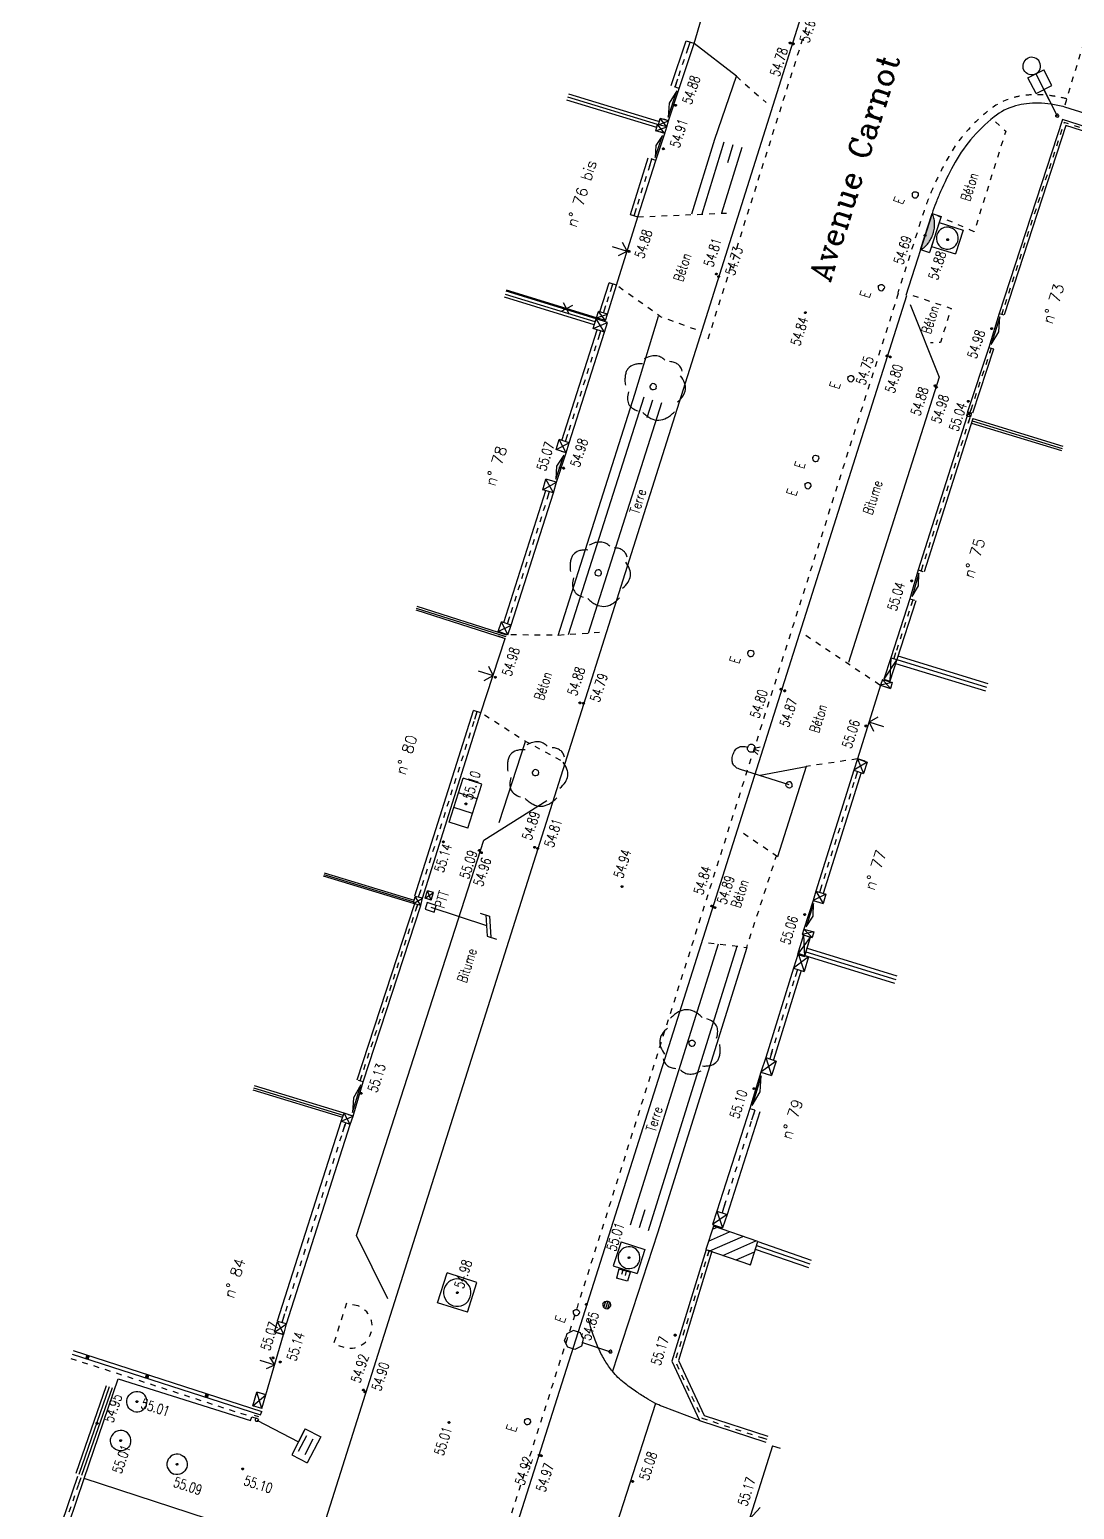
# Model space of a CAD drawing. Extents: x 661843 to 662062, y 6866352 to 6866909.
# Drawn here: x 661929.57 to 661962.93, y 6866628.24 to 6866675.46 of the extents above; entities that cross this region are included whole.
import ezdxf
from ezdxf.enums import TextEntityAlignment as Align

# ---------------------------------------------------------------- set-up
doc = ezdxf.new("R2010")
doc.units = 0
for name, pattern in [('CONTINU', [0]), ('JSI_TCO', [1, 0.5, 0.5]), ('JSI_TIC', [0.2, 0.08, 0.01, -0.1, 0.01])]:
    doc.linetypes.add(name, pattern=pattern)
doc.layers.get('0').update_dxf_attribs({"linetype": 'CONTINUOUS'})
for name, color, linetype in [('ALTI', 140, 'CONTINUOUS'), ('BATI', 6, 'CONTINUOUS'), ('BORDURE', 7, 'CONTINU'), ('HACHURE', 7, 'CONTINUOUS'), ('LIMITE', 7, 'CONTINUOUS'), ('MOB', 6, 'CONTINUOUS'), ('OBJASS', 22, 'CONTINUOUS'), ('OBJEAU', 4, 'CONTINUOUS'), ('OBJEDF', 240, 'CONTINUOUS'), ('OBJEP', 220, 'CONTINUOUS'), ('OBJTELECOM', 3, 'CONTINUOUS'), ('SIGNAL', 6, 'CONTINUOUS'), ('TEXTE', 7, 'CONTINUOUS'), ('VEGETATION', 3, 'CONTINUOUS'), ('VOIRIE', 7, 'CONTINUOUS')]:
    doc.layers.add(name, color=color, linetype=linetype)
doc.styles.add('5-2', font='romand.shx', dxfattribs={"height": 0.35})
doc.styles.add('7-2', font='romanc.shx', dxfattribs={"height": 0.7})
doc.styles.get("Standard").update_dxf_attribs({"font": 'romans.shx'})
doc.linetypes.add('JSI_HAIED', pattern='A,0.48,0.06,-0.1,[138,jsi_form.shx,S=0.05,R=0,X=-0.1,Y=0],0.06', length=0.7)
doc.linetypes.add('JSI_HAIEG', pattern='A,0.48,0.06,-0.1,[137,jsi_form.shx,S=0.05,R=0,X=-0.1,Y=0],0.06', length=0.7)
doc.linetypes.add('JSI_MUA', pattern='A,0.0001,[130,jsi_form.shx,S=0.5,R=0,X=-0.125,Y=0],-0.75', length=0.7501)
doc.linetypes.add('JSI_MUD', pattern='A,0.0001,[130,jsi_form.shx,S=0.5,R=0,X=0.875,Y=0],-0.75', length=0.7501)
doc.linetypes.add('JSI_MUG', pattern='A,0.0001,[130,jsi_form.shx,S=0.5,R=0,X=-0.125,Y=0],-0.75', length=0.7501)
doc.linetypes.add('JSI_MUR', pattern='A,1e-06,-0.5,[130,jsi_form.shx,S=0.7,R=315,X=0.05,Y=0],-0.5', length=1.000001)

# ---------------------------------------------------------------- blocks, each defined once
blk = doc.blocks.new('$B_200')
at = {"color": 0, "linetype": 'BYBLOCK', "flags": 128}
for points in [[(0, -0.5, -0.414214), (-0.5, 0, -0.414214), (0, 0.5)], [(0, -0.5, 0.414214), (0.5, 0, 0.414214), (0, 0.5)]]:
    blk.add_lwpolyline(points, format="xyb", dxfattribs=at)
blk = doc.blocks.new('$B_220')
at = {"color": 0, "linetype": 'BYBLOCK', "flags": 128}
for points in [[(0.297, 0.272, 0.039633), (0.273, 0.344, 0.053426), (0.241, 0.401, 0.147584), (0.154, 0.47, 0.071882), (0.099, 0.483, 0.058066), (0.036, 0.48, 0.043501), (-0.035, 0.463, 0.032041), (-0.113, 0.431)], [(-0.195, 0.351, 0.077685), (-0.303, 0.336, 0.115926), (-0.379, 0.292, 0.119307), (-0.426, 0.217, 0.082378), (-0.441, 0.113)], [(0.461, -0.046, 0.087593), (0.487, 0.033, 0.096392), (0.482, 0.113, 0.080457), (0.446, 0.192, 0.056881), (0.379, 0.272)], [(-0.441, 0.033, 0.03619), (-0.474, -0.044, 0.046233), (-0.492, -0.116, 0.121403), (-0.482, -0.245, 0.119181), (-0.41, -0.354, 0.044648), (-0.351, -0.401, 0.034835), (-0.277, -0.443)], [(0.379, -0.364, 0.076898), (0.431, -0.319, 0.090424), (0.461, -0.265, 0.083207), (0.472, -0.2, 0.062964), (0.461, -0.126)], [(-0.113, -0.443, 0.078382), (0.005, -0.498, 0.113914), (0.113, -0.503, 0.115194), (0.21, -0.458, 0.080222), (0.297, -0.364)]]:
    blk.add_lwpolyline(points, format="xyb", dxfattribs=at)
blk = doc.blocks.new('$B_101')
at = {"color": 0, "linetype": 'BYBLOCK', "flags": 128}
for points in [[(0, 0.625), (-0.078, 0.625), (-0.188, 0.734), (-0.188, 0.891), (-0.078, 1), (0, 1)], [(0, 0.625), (0.078, 0.625), (0.188, 0.734), (0.188, 0.891), (0.078, 1), (0, 1)], [(0, 0.625), (0, 0)]]:
    blk.add_lwpolyline(points, dxfattribs=at)
blk = doc.blocks.new('$B_100')
at = {"color": 0, "linetype": 'BYBLOCK', "flags": 128}
for points in [[(0, 0.625, -0.4142136), (-0.1875, 0.8125, -0.4142136), (0, 1)], [(0, 0.625, 0.4142136), (0.1875, 0.8125, 0.4142136), (0, 1)]]:
    blk.add_lwpolyline(points, format="xyb", dxfattribs=at)
blk.add_lwpolyline([(0, 0.625), (0, 0)], dxfattribs=at)
blk = doc.blocks.new('$B_105')
at = {"color": 0, "linetype": 'BYBLOCK', "flags": 128}
for points in [[(-0.1875, 0.625), (-0.1875, 1)], [(-0.1875, 1), (0.1875, 1)], [(0.1875, 0.625), (0.1875, 1)], [(-0.1875, 0.625), (0.1875, 0.625)], [(0, 0.625), (0, 0)]]:
    blk.add_lwpolyline(points, dxfattribs=at)
blk = doc.blocks.new('$B_030')
at = {"color": 0, "linetype": 'BYBLOCK', "flags": 128}
for points in [[(0, 0), (0, 1)], [(0, 1), (1, 1)], [(0, 1), (1, 0)], [(0, 0), (1, 1)], [(1, 0), (1, 1)], [(0, 0), (1, 0)]]:
    blk.add_lwpolyline(points, dxfattribs=at)
blk = doc.blocks.new('$B_001')
at = {"color": 0, "linetype": 'BYBLOCK', "flags": 128}
for points in [[(0, 0), (0, 1)], [(0, 1), (1, 1)], [(1, 0), (1, 1)], [(0, 0), (1, 0)]]:
    blk.add_lwpolyline(points, dxfattribs=at)
blk = doc.blocks.new('$B_130')
at = {"color": 0, "linetype": 'BYBLOCK', "flags": 128}
for points in [[(0, 0), (0, 0.812, -0.08), (0.012, 0.895, -0.117647), (0.047, 0.953, -0.117647), (0.105, 0.988, -0.08), (0.188, 1, -0.08), (0.27, 0.988, -0.117647), (0.328, 0.953, -0.117647), (0.363, 0.895, -0.08), (0.375, 0.812)], [(0.375, 0.688, -0.414214), (0.312, 0.75, -0.414214), (0.375, 0.812)], [(0.375, 0.688, 0.414214), (0.438, 0.75, 0.414214), (0.375, 0.812)]]:
    blk.add_lwpolyline(points, format="xyb", dxfattribs=at)
for points in [[(0.344, 0.688), (0.312, 0.625)], [(0.375, 0.688), (0.375, 0.625)], [(0.406, 0.688), (0.438, 0.625)]]:
    blk.add_lwpolyline(points, dxfattribs=at)
blk = doc.blocks.new('$B_137')
at = {"color": 0, "linetype": 'BYBLOCK', "flags": 128}
for points in [[(-0.156, 0.875), (0.156, 1), (0.156, 1.156)], [(-0.156, 0.781), (-0.156, 0.938), (0.156, 1.062)], [(0, 0), (0, 0.938)]]:
    blk.add_lwpolyline(points, dxfattribs=at)
blk.add_lwpolyline([(-0.055, -0.075), (0.055, -0.075), (0.055, 0.075), (-0.055, 0.075)], close=True)
blk = doc.blocks.new('$B_020')
at = {"color": 0, "linetype": 'BYBLOCK', "flags": 128}
for points in [[(0, 0), (0, 1)], [(0, 1), (1, 1)], [(1, 0), (1, 1)], [(0, 0), (1, 0)]]:
    blk.add_lwpolyline(points, dxfattribs=at)
for points in [[(0.5, 0.0625, -0.4142136), (0.0625, 0.5, -0.4142136), (0.5, 0.9375)], [(0.5, 0.0625, 0.4142136), (0.9375, 0.5, 0.4142136), (0.5, 0.9375)]]:
    blk.add_lwpolyline(points, format="xyb", dxfattribs=at)
blk = doc.blocks.new('$B_021')
at = {"color": 0, "linetype": 'BYBLOCK', "flags": 128}
for points in [[(0, 0), (0, 1)], [(0, 1), (1, 1)], [(0, 0), (1, 0)], [(0.34, 0), (0.34, 0.5)], [(0.66, 0), (0.66, 0.5)], [(1, 0), (1, 1)]]:
    blk.add_lwpolyline(points, dxfattribs=at)
blk = doc.blocks.new('$B_022')
at = {"linetype": 'CONTINUOUS'}
blk.add_hatch(color=0, dxfattribs=at).paths.add_polyline_path([(0, 0, -0.003152), (0.012, 0.046, -0.003339), (0.024, 0.091, -0.003542), (0.036, 0.134, -0.003763), (0.049, 0.176, -0.004003), (0.062, 0.216, -0.004264), (0.075, 0.255, -0.004549), (0.088, 0.292, -0.00486), (0.102, 0.328, -0.005201), (0.115, 0.363, -0.005573), (0.129, 0.396, -0.005981), (0.144, 0.427, -0.006428), (0.158, 0.457, -0.006917), (0.173, 0.486, -0.007452), (0.188, 0.513, -0.008037), (0.203, 0.538, -0.008675), (0.219, 0.562, -0.009368), (0.234, 0.585, -0.010119), (0.25, 0.606, -0.010926), (0.267, 0.626, -0.011786), (0.283, 0.645, -0.012694), (0.3, 0.661, -0.013638), (0.317, 0.677, -0.0146), (0.334, 0.691, -0.015558), (0.352, 0.703, -0.016481), (0.369, 0.714, -0.017333), (0.387, 0.724, -0.018074), (0.405, 0.732, -0.018665), (0.424, 0.738, -0.038382), (0.461, 0.747, -0.038235), (0.5, 0.75, -0.038235), (0.539, 0.747, -0.038382), (0.576, 0.738, -0.018665), (0.595, 0.732, -0.018074), (0.613, 0.724, -0.017333), (0.631, 0.714, -0.016481), (0.648, 0.703, -0.015558), (0.666, 0.691, -0.0146), (0.683, 0.677, -0.013638), (0.7, 0.661, -0.012694), (0.717, 0.645, -0.011786), (0.733, 0.626, -0.010926), (0.75, 0.606, -0.010119), (0.766, 0.585, -0.009368), (0.781, 0.562, -0.008675), (0.797, 0.538, -0.008037), (0.812, 0.513, -0.007452), (0.827, 0.486, -0.006917), (0.842, 0.457, -0.006428), (0.856, 0.427, -0.005981), (0.871, 0.396, -0.005573), (0.885, 0.363, -0.005201), (0.898, 0.328, -0.00486), (0.912, 0.292, -0.004549), (0.925, 0.255, -0.004264), (0.938, 0.216, -0.004003), (0.951, 0.176, -0.003763), (0.964, 0.134, -0.003542), (0.976, 0.091, -0.003339), (0.988, 0.046, -0.003152), (1, 0)])
at = {"color": 0, "linetype": 'BYBLOCK', "flags": 128}
for points in [[(0, 0), (0, 1)], [(0, 1), (1, 1)], [(1, 0), (1, 1)]]:
    blk.add_lwpolyline(points, dxfattribs=at)
blk.add_lwpolyline([(0, 0, -0.03104), (0.102, 0.328, -0.02309), (0.158, 0.457, -0.030952), (0.219, 0.562, -0.042061), (0.283, 0.645, -0.056471), (0.352, 0.703, -0.151134), (0.5, 0.75, -0.151134), (0.648, 0.703, -0.056471), (0.717, 0.645, -0.042061), (0.781, 0.562, -0.030952), (0.842, 0.457, -0.02309), (0.898, 0.328, -0.03104), (1, 0)], format="xyb", close=True, dxfattribs=at)
blk = doc.blocks.new('$B_115')
at = {"color": 0, "linetype": 'BYBLOCK', "flags": 128}
for points in [[(-0.312, 1), (-0.312, 1.375), (0.312, 1.375)], [(-0.312, 1), (0.312, 1), (0.312, 1.375)], [(0.031, 1), (-0.281, 1)], [(-0.188, 1.25), (0.188, 1.25)], [(-0.188, 1.094), (0.188, 1.094)], [(0, 0), (0, 1)]]:
    blk.add_lwpolyline(points, dxfattribs=at)
blk = doc.blocks.new('$B_202')
at = {"color": 0, "linetype": 'BYBLOCK', "flags": 128}
for points in [[(0, -0.5, -0.41421356), (-0.5, 0, -0.41421356), (0, 0.5)], [(0, -0.5, 0.41421356), (0.5, 0, 0.41421356), (0, 0.5)]]:
    blk.add_lwpolyline(points, format="xyb", dxfattribs=at)
for points in [[(-0.5, 0), (0.5, 0)], [(-0.4297, 0.25), (0.4297, 0.25)], [(0.4297, -0.25), (-0.4297, -0.25)]]:
    blk.add_lwpolyline(points, dxfattribs=at)
blk = doc.blocks.new('$B_028')
at = {"color": 0, "linetype": 'BYBLOCK', "flags": 128}
for points in [[(0, 0.5), (0, -0.5), (0.0938, -0.0625)], [(-0.5, -0.5), (-0.5, 0)], [(0.5, 0), (0.5, -0.5)], [(-0.0937, -0.0625), (0, -0.5)], [(-0.5, -0.5), (0.5, -0.5)]]:
    blk.add_lwpolyline(points, dxfattribs=at)
blk = doc.blocks.new('$B_027')
at = {"color": 0, "linetype": 'BYBLOCK', "flags": 128}
for points in [[(-0.5, -0.5), (0.5, -0.5), (0.5, -0.188)], [(-0.5, -0.5), (-0.5, -0.188)]]:
    blk.add_lwpolyline(points, dxfattribs=at)
blk.add_lwpolyline([(-0.406, -0.406), (0.406, -0.406), (0, -0.188)], close=True, dxfattribs=at)
blk = doc.blocks.new('$B_210')
at = {"linetype": 'CONTINUOUS'}
blk.add_hatch(color=0, dxfattribs=at).paths.add_polyline_path([(0, -0.5, -1), (0, 0.5, -1)])
at = {"color": 0, "linetype": 'BYBLOCK', "flags": 128}
blk.add_lwpolyline([(0, -0.5, -1), (0, 0.5, -1)], format="xyb", close=True, dxfattribs=at)
blk = doc.blocks.new('GEOCARR1')
at = {"const_width": 1}
blk.add_lwpolyline([(0, 0), (0, 1)], dxfattribs=at)
blk = doc.blocks.new('GEOCROIX')
at = {"color": 0, "linetype": 'BYBLOCK'}
for p, q in [((-0.5, 0.5), (0.5, -0.5)), ((-0.5, -0.5), (0.5, 0.5))]:
    blk.add_line(p, q, dxfattribs=at)

msp = doc.modelspace()

# ---------------------------------------------------------------- hatches: boundary and pattern name
at = {"layer": 'HACHURE'}
h = msp.add_hatch(dxfattribs=at)
h.set_pattern_fill('_USER', color=256, scale=0.3, angle=35.519, style=0, pattern_type=0)
h.set_pattern_definition([(23.77266, (661801.5665, 6866384.34054), (-0.1209326, 0.27454564), [])])
h.paths.add_polyline_path([(661952.581, 6866636.048), (661952.819, 6866636.784), (661951.401, 6866637.273), (661951.16, 6866636.529)])

# ---------------------------------------------------------------- linework, layer by layer
at = {"layer": 'BATI', "elevation": 57.333, "flags": 128}
msp.add_lwpolyline([(661952.581, 6866636.048), (661952.819, 6866636.784), (661951.401, 6866637.273), (661951.16, 6866636.529)], close=True, dxfattribs=at)
at = {"layer": 'BORDURE', "linetype": 'JSI_TCO', "ltscale": 2, "elevation": 57.333, "flags": 128}
for points in [[(661950.974, 6866665.671), (661954.638, 6866677.275), (661964.804, 6866709.341)], [(661951.452, 6866671.964), (661952.135, 6866673.971), (661950.784, 6866675.022)], [(661991.358, 6866664.044), (661962.619, 6866672.991)], [(661950.717, 6866669.583), (661951.452, 6866671.964)], [(661957.563, 6866666.965), (661947.306, 6866634.604), (661941.185, 6866615.391), (661938.349, 6866606.483)], [(661957.684, 6866666.686), (661958.608, 6866664.373), (661955.717, 6866655.269)], [(661948.889, 6866663.823), (661949.652, 6866666.317)], [(661929.565, 6866598.035), (661935.323, 6866616.221), (661950.983, 6866665.664)], [(661946.441, 6866656.131), (661948.889, 6866663.823)], [(661944.562, 6866650.159), (661945.398, 6866652.747)], [(661952.892, 6866651.669), (661954.362, 6866651.945), (661953.453, 6866649.066)], [(661941.006, 6866634.957), (661940.003, 6866636.976), (661944.073, 6866649.599), (661946.087, 6866650.859)], [(661952.468, 6866646.173), (661949.611, 6866637.053)], [(661949.611, 6866637.053), (661948.175, 6866632.646)], [(661935.799, 6866627.763), (661931.313, 6866629.224), (661932.399, 6866632.405), (661936.619, 6866631.072)], [(661949.549, 6866631.62), (661948.004, 6866626.837)], [(661936.619, 6866631.072), (661936.658, 6866631.193)]]:
    msp.add_lwpolyline(points, dxfattribs=at)
for points in [[(661962.619, 6866672.991, 0.025282), (661962.183, 6866673.078, 0.029992), (661961.777, 6866673.114, 0.035032), (661961.401, 6866673.098, 0.039743), (661961.053, 6866673.03, 0.101671), (661960.365, 6866672.677, 0.049926), (661959.614, 6866671.945, 0.052404), (661959.059, 6866671.118, 0.017375), (661958.655, 6866670.292, 0.011705), (661958.503, 6866669.927, 0.014598), (661958.384, 6866669.593), (661957.545, 6866666.98)], [(661950.958, 6866631.074), (661949.781, 6866631.518, -0.028267), (661949.529, 6866631.632, -0.019473), (661949.24, 6866631.797, -0.014075), (661948.913, 6866632.012, -0.010586), (661948.549, 6866632.279, -0.059273), (661948.175, 6866632.646, -0.034855), (661947.944, 6866632.976, -0.029244), (661947.739, 6866633.366, -0.024267), (661947.562, 6866633.815, -0.020109), (661947.412, 6866634.324)]]:
    msp.add_lwpolyline(points, format="xyb", dxfattribs=at)
at = {"layer": 'LIMITE', "linetype": 'JSI_MUD', "ltscale": 0.27}
msp.add_line((661950.571, 6866674.808, 112.215), (661950.656, 6866675.065, 112.212), dxfattribs=at)
at = {"layer": 'LIMITE', "linetype": 'JSI_MUG', "ltscale": 0.27}
msp.add_line((661950.179, 6866673.63, 112.228), (661950.264, 6866673.886, 112.225), dxfattribs=at)
at = {"layer": 'LIMITE', "linetype": 'JSI_MUD', "ltscale": 0.25}
for p, q in [((661949.365, 6866671.089, 112.219), (661949.44, 6866671.327, 112.219)), ((661948.112, 6866667.104, 112.235), (661948.187, 6866667.342, 112.208)), ((661947.732, 6866665.608, 112.318), (661947.808, 6866665.846, 112.317)), ((661946.095, 6866660.48, 112.332), (661946.171, 6866660.718, 112.33)), ((661943.783, 6866653.46, 112.317), (661943.858, 6866653.699, 112.311)), ((661954.865, 6866648.17, 112.412), (661954.79, 6866647.931, 112.413)), ((661953.273, 6866642.862, 112.448), (661953.198, 6866642.623, 112.448))]:
    msp.add_line(p, q, dxfattribs=at)
at = {"layer": 'LIMITE', "linetype": 'JSI_MUG', "ltscale": 0.25}
for p, q in [((661948.868, 6866669.524, 112.221), (661948.944, 6866669.762, 112.221)), ((661947.896, 6866666.416, 112.312), (661947.971, 6866666.654, 112.285)), ((661946.681, 6866662.313, 112.325), (661946.757, 6866662.551, 112.325)), ((661944.825, 6866656.499, 112.371), (661944.901, 6866656.737, 112.369)), ((661956.002, 6866651.795, 112.407), (661955.928, 6866651.557, 112.407)), ((661941.989, 6866647.783, 112.463), (661942.065, 6866648.021, 112.457)), ((661954.082, 6866645.469, 112.446), (661954.008, 6866645.23, 112.446))]:
    msp.add_line(p, q, dxfattribs=at)
at = {"layer": 'LIMITE', "linetype": 'JSI_MUD', "ltscale": 0.16}
for p, q in [((661960.656, 6866666.534, 112.322), (661960.607, 6866666.382, 112.325)), ((661959.644, 6866663.396, 112.364), (661959.594, 6866663.244, 112.367))]:
    msp.add_line(p, q, dxfattribs=at)
at = {"layer": 'LIMITE', "linetype": 'JSI_MUG', "ltscale": 0.16}
msp.add_line((661960.272, 6866665.295, 112.327), (661960.221, 6866665.143, 112.33), dxfattribs=at)
at = {"layer": 'LIMITE', "linetype": 'JSI_MUG', "ltscale": 0.2}
for p, q in [((661959.592, 6866663.078, 112.369), (661959.531, 6866662.888, 112.369)), ((661957.768, 6866657.264, 112.377), (661957.706, 6866657.074, 112.379)), ((661940.122, 6866641.913, 112.46), (661940.184, 6866642.103, 112.461))]:
    msp.add_line(p, q, dxfattribs=at)
at = {"layer": 'LIMITE', "linetype": 'JSI_MUD', "ltscale": 0.2}
for p, q in [((661958.094, 6866658.378, 112.376), (661958.034, 6866658.187, 112.376)), ((661957.221, 6866655.578, 112.396), (661957.159, 6866655.388, 112.399)), ((661941.897, 6866647.357, 112.488), (661941.96, 6866647.547, 112.489))]:
    msp.add_line(p, q, dxfattribs=at)
at = {"layer": 'LIMITE', "linetype": 'JSI_MUG', "ltscale": 0.34}
msp.add_line((661952.724, 6866640.982, 112.443), (661952.62, 6866640.659, 112.446), dxfattribs=at)
at = {"layer": 'LIMITE', "linetype": 'JSI_MUD', "ltscale": 0.3}
msp.add_line((661939.567, 6866640.283, 112.465), (661939.659, 6866640.569, 112.463), dxfattribs=at)
at = {"layer": 'LIMITE', "linetype": 'JSI_MUD', "ltscale": 0.34}
msp.add_line((661951.78, 6866638.031, 112.477), (661951.676, 6866637.707, 112.481), dxfattribs=at)
at = {"layer": 'LIMITE', "linetype": 'JSI_MUG', "ltscale": 0.3}
msp.add_line((661937.628, 6866634.206, 112.508), (661937.719, 6866634.492, 112.506), dxfattribs=at)
at = {"layer": 'LIMITE', "linetype": 'JSI_MUD', "ltscale": 0.15}
msp.add_line((661936.732, 6866631.248, 112.464), (661936.874, 6866631.202, 112.466), dxfattribs=at)
at = {"layer": 'LIMITE', "linetype": 'JSI_MUD', "ltscale": 0.22}
msp.add_line((661931.138, 6866629.052, 112.298), (661931.209, 6866629.26, 112.299), dxfattribs=at)
at = {"layer": 'LIMITE', "linetype": 'JSI_TCO', "ltscale": 2, "elevation": 57.333, "flags": 128}
for points in [[(661950.051, 6866673.673), (661950.528, 6866675.107)], [(661950.307, 6866673.587), (661950.784, 6866675.022)], [(661973.983, 6866668.948), (661962.548, 6866672.597), (661960.531, 6866666.407)], [(661973.935, 6866668.795), (661962.651, 6866672.397), (661960.683, 6866666.357)], [(661948.749, 6866669.562), (661949.321, 6866671.365)], [(661948.987, 6866669.486), (661949.56, 6866671.29)], [(661947.777, 6866666.453), (661948.068, 6866667.38)], [(661948.015, 6866666.378), (661948.307, 6866667.305)], [(661946.562, 6866662.351), (661947.689, 6866665.884)], [(661946.8, 6866662.275), (661947.927, 6866665.808)], [(661960.196, 6866665.32), (661959.518, 6866663.269)], [(661960.347, 6866665.269), (661959.67, 6866663.219)], [(661959.496, 6866663.109), (661957.938, 6866658.218)], [(661959.687, 6866663.048), (661958.129, 6866658.157)], [(661944.706, 6866656.537), (661946.052, 6866660.756)], [(661944.944, 6866656.461), (661946.29, 6866660.68)], [(661941.932, 6866657.059), (661944.79, 6866656.148)], [(661957.672, 6866657.295), (661957.064, 6866655.419)], [(661957.863, 6866657.233), (661957.255, 6866655.357)], [(661941.895, 6866656.945), (661944.754, 6866656.034)], [(661941.87, 6866647.82), (661943.739, 6866653.736)], [(661942.108, 6866647.745), (661943.978, 6866653.661)], [(661955.883, 6866651.833), (661954.671, 6866647.969)], [(661956.122, 6866651.758), (661954.909, 6866647.894)], [(661940.027, 6866641.944), (661941.864, 6866647.578)], [(661940.217, 6866641.882), (661942.055, 6866647.516)], [(661953.963, 6866645.506), (661953.079, 6866642.66)], [(661954.202, 6866645.432), (661953.318, 6866642.586)], [(661952.562, 6866641.034), (661951.514, 6866637.759)], [(661937.485, 6866634.252), (661939.516, 6866640.614)], [(661937.771, 6866634.161), (661939.801, 6866640.523)], [(661952.886, 6866640.931), (661951.838, 6866637.655)], [(661951.165, 6866636.537), (661950.069, 6866632.972), (661950.958, 6866631.074), (661953.078, 6866630.384)], [(661951.356, 6866636.478), (661950.283, 6866632.987), (661951.102, 6866631.237), (661953.14, 6866630.574)], [(661929.627, 6866624.956), (661931.104, 6866629.295)], [(661929.836, 6866624.885), (661931.313, 6866629.224)]]:
    msp.add_lwpolyline(points, dxfattribs=at)
at = {"layer": 'LIMITE', "linetype": 'JSI_TIC', "ltscale": 2, "elevation": 57.333, "flags": 128}
for points in [[(661950.179, 6866673.63), (661950.656, 6866675.065)], [(661973.959, 6866668.871), (661962.6, 6866672.497), (661960.607, 6866666.382)], [(661948.868, 6866669.524), (661949.44, 6866671.327)], [(661947.896, 6866666.416), (661948.187, 6866667.342)], [(661946.681, 6866662.313), (661947.808, 6866665.846)], [(661960.272, 6866665.295), (661959.594, 6866663.244)], [(661959.592, 6866663.078), (661958.034, 6866658.187)], [(661944.825, 6866656.499), (661946.171, 6866660.718)], [(661957.768, 6866657.264), (661957.159, 6866655.388)], [(661941.989, 6866647.783), (661943.858, 6866653.699)], [(661956.002, 6866651.795), (661954.79, 6866647.931)], [(661940.122, 6866641.913), (661941.96, 6866647.547)], [(661954.082, 6866645.469), (661953.198, 6866642.623)], [(661952.724, 6866640.982), (661951.676, 6866637.707)], [(661937.628, 6866634.206), (661939.659, 6866640.569)], [(661951.261, 6866636.507), (661950.176, 6866632.979), (661951.03, 6866631.156), (661953.109, 6866630.479)], [(661930.881, 6866633.06), (661936.851, 6866631.131)], [(661929.731, 6866624.92), (661931.209, 6866629.26)]]:
    msp.add_lwpolyline(points, dxfattribs=at)
at = {"layer": 'LIMITE', "elevation": 57.333, "flags": 128}
for points in [[(661949.591, 6866672.34), (661946.721, 6866673.215)], [(661949.649, 6866672.531), (661946.78, 6866673.406)], [(661947.657, 6866666.235), (661944.788, 6866667.11)], [(661947.666, 6866666.265), (661944.799, 6866667.147)], [(661947.599, 6866666.044), (661944.729, 6866666.919)], [(661959.643, 6866662.905), (661962.512, 6866662.026)], [(661959.687, 6866663.048), (661962.556, 6866662.17)], [(661957.218, 6866655.237), (661960.086, 6866654.359)], [(661957.291, 6866655.476), (661960.16, 6866654.598)], [(661941.855, 6866647.666), (661938.985, 6866648.539)], [(661941.826, 6866647.57), (661938.956, 6866648.443)], [(661954.311, 6866645.881), (661954.497, 6866646.504)], [(661954.393, 6866646.15), (661957.262, 6866645.271)], [(661954.439, 6866645.875), (661954.103, 6866645.975)], [(661954.32, 6866645.911), (661957.188, 6866645.032)], [(661939.571, 6866640.742), (661936.701, 6866641.615)], [(661939.614, 6866640.886), (661936.744, 6866641.759)], [(661952.819, 6866636.784), (661954.521, 6866636.197)], [(661952.738, 6866636.548), (661954.439, 6866635.961)]]:
    msp.add_lwpolyline(points, dxfattribs=at)
at = {"layer": 'LIMITE', "linetype": 'JSI_MUR', "ltscale": 0.2, "elevation": 57.333, "flags": 128}
for points in [[(661949.62, 6866672.436), (661946.751, 6866673.311)], [(661947.628, 6866666.139), (661944.759, 6866667.014)]]:
    msp.add_lwpolyline(points, dxfattribs=at)
at = {"layer": 'LIMITE', "linetype": 'JSI_MUR', "ltscale": 0.15, "elevation": 57.333, "flags": 128}
for points in [[(661959.665, 6866662.976), (661962.534, 6866662.098)], [(661939.593, 6866640.814), (661936.722, 6866641.687)]]:
    msp.add_lwpolyline(points, dxfattribs=at)
at = {"layer": 'LIMITE', "linetype": 'JSI_MUR', "ltscale": 0.12, "elevation": 57.333, "flags": 128}
msp.add_lwpolyline([(661941.913, 6866657.002), (661944.772, 6866656.091)], dxfattribs=at)
at = {"layer": 'LIMITE', "linetype": 'JSI_MUD', "ltscale": 0.12, "elevation": 57.333, "flags": 128}
msp.add_lwpolyline([(661944.658, 6866656.128), (661944.772, 6866656.091)], dxfattribs=at)
at = {"layer": 'LIMITE', "linetype": 'JSI_MUR', "ltscale": 0.25, "elevation": 57.333, "flags": 128}
for points in [[(661957.254, 6866655.357), (661960.123, 6866654.478)], [(661954.357, 6866646.03), (661957.225, 6866645.152)], [(661952.778, 6866636.666), (661954.48, 6866636.079)]]:
    msp.add_lwpolyline(points, dxfattribs=at)
at = {"layer": 'LIMITE', "linetype": 'JSI_MUR', "ltscale": 0.1, "elevation": 57.333, "flags": 128}
msp.add_lwpolyline([(661941.841, 6866647.618), (661938.971, 6866648.491)], dxfattribs=at)
at = {"layer": 'LIMITE', "linetype": 'JSI_MUG', "ltscale": 0.2, "elevation": 57.333, "flags": 128}
msp.add_lwpolyline([(661951.261, 6866636.507), (661951.202, 6866636.316)], dxfattribs=at)
at = {"layer": 'LIMITE', "linetype": 'CONTINUOUS', "ltscale": 2, "elevation": 57.333, "flags": 128}
msp.add_lwpolyline([(661930.922, 6866633.198), (661936.941, 6866631.255)], dxfattribs=at)
at = {"layer": 'LIMITE', "ltscale": 2, "elevation": 57.333, "flags": 128}
for points in [[(661930.959, 6866633.313), (661936.978, 6866631.369)], [(661936.941, 6866631.255), (661936.978, 6866631.369)]]:
    msp.add_lwpolyline(points, dxfattribs=at)
at = {"layer": 'LIMITE', "linetype": 'JSI_MUD', "ltscale": 0.2, "elevation": 57.333, "flags": 128}
msp.add_lwpolyline([(661952.918, 6866630.541), (661953.109, 6866630.479)], dxfattribs=at)
at = {"layer": 'OBJASS', "linetype": 'JSI_TCO', "ltscale": 2}
msp.add_line((661931.049, 6866629.397, 112.298), (661932.021, 6866632.197, 112.303), dxfattribs=at)
at = {"layer": 'OBJASS', "linetype": 'JSI_MUD', "ltscale": 0.2}
msp.add_line((661932.05, 6866631.975, 112.302), (661932.115, 6866632.164, 112.303), dxfattribs=at)
at = {"layer": 'OBJASS', "linetype": 'JSI_MUG', "ltscale": 0.2}
msp.add_line((661931.144, 6866629.365, 112.298), (661931.209, 6866629.554, 112.299), dxfattribs=at)
at = {"layer": 'OBJASS', "linetype": 'JSI_MUA', "ltscale": 0.2, "elevation": 57.333, "flags": 128}
msp.add_lwpolyline([(661931.144, 6866629.365), (661932.115, 6866632.164)], dxfattribs=at)
at = {"layer": 'OBJASS', "linetype": 'JSI_TCO', "ltscale": 2, "elevation": 57.333, "flags": 128}
msp.add_lwpolyline([(661931.238, 6866629.332), (661932.21, 6866632.131)], dxfattribs=at)
at = {"layer": 'VEGETATION', "linetype": 'JSI_HAIED', "ltscale": 2, "elevation": 57.333, "flags": 128}
for points in [[(661951.739, 6866671.875), (661951.028, 6866669.573)], [(661949.175, 6866663.732), (661946.762, 6866656.152)], [(661949.325, 6866637.143), (661952.165, 6866646.21)]]:
    msp.add_lwpolyline(points, dxfattribs=at)
at = {"layer": 'VEGETATION', "linetype": 'JSI_HAIEG', "ltscale": 2, "elevation": 57.333, "flags": 128}
for points in [[(661952.312, 6866671.698), (661951.665, 6866669.6)], [(661949.746, 6866663.55), (661947.406, 6866656.195)], [(661948.752, 6866637.322), (661951.56, 6866646.285)]]:
    msp.add_lwpolyline(points, dxfattribs=at)
at = {"layer": 'VEGETATION', "linetype": 'JSI_MUG', "ltscale": 0.6, "elevation": 57.333, "flags": 128}
for points in [[(661952.025, 6866671.787), (661951.849, 6866671.214)], [(661949.461, 6866663.641), (661949.279, 6866663.069)], [(661949.039, 6866637.233), (661949.218, 6866637.805)]]:
    msp.add_lwpolyline(points, dxfattribs=at)
at = {"layer": 'VOIRIE', "linetype": 'JSI_TIC', "ltscale": 2, "elevation": 57.333, "flags": 128}
for points in [[(661951.232, 6866665.589), (661954.895, 6866677.193), (661965.061, 6866709.259)], [(661962.63, 6866673.065), (661964, 6866677.57)], [(661952.135, 6866673.971), (661953.085, 6866673.136)], [(661960.41, 6866672.52), (661960.734, 6866672.22), (661959.726, 6866669.013), (661958.58, 6866669.51)], [(661948.987, 6866669.486), (661951.987, 6866669.614)], [(661957.305, 6866667.047), (661947.049, 6866634.685), (661940.928, 6866615.473), (661938.092, 6866606.565)], [(661950.839, 6866665.887), (661949.714, 6866666.297), (661948.307, 6866667.305)], [(661957.773, 6866666.982), (661958.991, 6866666.566), (661958.651, 6866665.482), (661958.329, 6866665.468)], [(661947.769, 6866656.219), (661946.441, 6866656.131), (661944.838, 6866656.151)], [(661954.351, 6866656.135), (661956.737, 6866654.539)], [(661946.532, 6866652.135), (661945.398, 6866652.747), (661943.978, 6866653.661)], [(661956.004, 6866652.19), (661954.362, 6866651.945)], [(661953.453, 6866649.066), (661952.352, 6866649.814)], [(661951.245, 6866646.324), (661952.468, 6866646.173), (661953.41, 6866649.078)]]:
    msp.add_lwpolyline(points, dxfattribs=at)
for points in [[(661962.684, 6866673.253, 0.025791), (661962.214, 6866673.347, 0.030284), (661961.773, 6866673.384, 0.034933), (661961.362, 6866673.365, 0.039077), (661960.98, 6866673.29, 0.101686), (661960.196, 6866672.888, 0.049871), (661959.407, 6866672.118, 0.052548), (661958.82, 6866671.244, 0.017496), (661958.406, 6866670.397, 0.011693), (661958.25, 6866670.021, 0.014482), (661958.127, 6866669.675), (661957.288, 6866667.062)], [(661940.057, 6866634.733), (661939.685, 6866634.816), (661939.274, 6866633.522), (661939.614, 6866633.412, 0.955163), (661940.057, 6866634.733)]]:
    msp.add_lwpolyline(points, format="xyb", dxfattribs=at)

# ---------------------------------------------------------------- block references
at = {"layer": 'ALTI', "linetype": 'CONTINUOUS'}
for p, xscale, yscale, rotation in [((661953.853, 6866675.037, 57.333), 0.060000000178271, 0.060000000178271, 72.47913517551272), ((661953.95, 6866675.008, 57.333), 0.060000000178271, 0.060000000178271, 72.47913517551272), ((661950.194, 6866673.048, 57.333), 0.0599999999252685, 0.0599999999252685, 71.61501627301338), ((661949.806, 6866671.658, 57.333), 0.0600000001764696, 0.0600000001764696, 72.3990901274045), ((661958.159, 6866668.891, 57.333), 0.0599999996745866, 0.0599999996745866, 252.1950760994357), ((661948.708, 6866668.384, 57.333), 0.0600000000311377, 0.0600000000311377, 2.42644378857239), ((661958.882, 6866668.759, 57.333), 0.0600000000795007, 0.0600000000795007, 156.5624926194508), ((661951.495, 6866667.662, 57.333), 0.060000000178271, 0.060000000178271, 72.47913517551272), ((661951.568, 6866667.58, 57.333), 0.060000000178271, 0.060000000178271, 72.47913517551272), ((661954.34, 6866666.428, 57.333), 0.0600000000848939, 0.0600000000848939, 252.4146349331014), ((661960.288, 6866665.92, 57.333), 0.0600000000432129, 0.0600000000432129, 251.946139909558), ((661956.948, 6866665.049, 57.333), 0.0600000001878839, 0.0600000001878839, 252.4145728067267), ((661957.05, 6866665.017, 57.333), 0.0600000001878839, 0.0600000001878839, 252.4145728067267), ((661958.479, 6866664.1, 57.333), 0.0600000001523848, 0.0600000001523848, 252.3864683980489), ((661958.523, 6866664.048, 57.333), 0.0600000001523848, 0.0600000001523848, 252.3864683980489), ((661959.54, 6866663.601, 57.333), 0.0599999996684981, 0.0599999996684981, 251.7183902285499), ((661946.512, 6866661.485, 57.333), 0.0599999997104775, 0.0599999997104775, 72.3057977348182), ((661946.618, 6866661.465, 57.333), 0.059999999827019, 0.059999999827019, 72.31068754482106), ((661957.731, 6866657.87, 57.333), 0.0599999996081179, 0.0599999996081179, 252.3297404016379), ((661944.44, 6866654.796, 57.333), 0.0600000002978605, 0.0600000002978605, 72.46688526360867), ((661953.564, 6866654.412, 57.333), 0.0600000001878839, 0.0600000001878839, 252.4145728067267), ((661953.679, 6866654.36, 57.333), 0.0600000001878839, 0.0600000001878839, 252.4145728067267), ((661947.138, 6866653.978, 57.333), 0.0600000000844676, 0.0600000000844676, 72.42520268778021), ((661947.253, 6866653.967, 57.333), 0.0600000000844676, 0.0600000000844676, 72.42520268778021), ((661956.27, 6866653.243, 57.333), 0.0600000000194981, 0.0600000000194981, 188.5025332991948), ((661943.496, 6866650.755, 57.333), 0.0600000002978605, 0.0600000002978605, 72.46688526360867), ((661942.776, 6866649.542, 57.333), 0.0600000002978605, 0.0600000002978605, 72.46688526360867), ((661943.924, 6866649.268, 57.333), 0.059999999849922, 0.059999999849922, 72.12801181824966), ((661943.993, 6866649.197, 57.333), 0.059999999849922, 0.059999999849922, 72.12801181824966), ((661945.693, 6866649.369, 57.333), 0.0600000000844676, 0.0600000000844676, 72.42520268778021), ((661945.788, 6866649.329, 57.333), 0.0600000000844676, 0.0600000000844676, 72.42520268778021), ((661948.485, 6866648.117, 57.333), 0.0600000000848939, 0.0600000000848939, 252.4146349331014), ((661951.345, 6866647.494, 57.333), 0.0600000001878839, 0.0600000001878839, 252.4145728067267), ((661951.449, 6866647.445, 57.333), 0.0600000001878839, 0.0600000001878839, 252.4145728067267), ((661954.314, 6866647.223, 57.333), 0.0600000002018437, 0.0600000002018437, 252.5815074924846), ((661940.152, 6866641.517, 57.333), 0.0599999996821872, 0.0599999996821872, 71.93701471889543), ((661952.697, 6866641.668, 57.333), 0.0599999996079143, 0.0599999996079143, 252.2627444342398), ((661948.707, 6866636.273, 57.333), 0.0600000001858976, 0.0600000001858976, 251.947057814264), ((661943.222, 6866635.157, 57.333), 0.0600000000844676, 0.0600000000844676, 72.42520268778021), ((661947.345, 6866634.784, 57.333), 0.0600000001878839, 0.0600000001878839, 252.4145728067267), ((661950.181, 6866633.8, 57.333), 0.06000000032445, 0.06000000032445, 252.9052168436154), ((661937.34, 6866633.078, 57.333), 0.0599999999385149, 0.0599999999385149, 72.29815861437193), ((661937.568, 6866632.944, 57.333), 0.0599999999385149, 0.0599999999385149, 72.29815861437193), ((661940.228, 6866632.047, 57.333), 0.0600000000844676, 0.0600000000844676, 72.42520268778021), ((661940.275, 6866631.985, 57.333), 0.0600000000844676, 0.0600000000844676, 72.42520268778021), ((661932.991, 6866631.678, 57.333), 0.0599999999194848, 0.0599999999194848, 342.467920417888), ((661942.957, 6866631.013, 57.333), 0.0599999997852949, 0.0599999997852949, 252.3284507455608), ((661931.723, 6866630.988, 57.333), 0.0599999996868859, 0.0599999996868859, 70.86081443137654), ((661932.475, 6866630.435, 57.333), 0.0600000000363591, 0.0600000000363591, 71.1422311395716), ((661934.276, 6866629.678, 57.333), 0.0599999999592405, 0.0599999999592405, 161.9549995490569), ((661945.838, 6866629.969, 57.333), 0.0600000000729664, 0.0600000000729664, 252.3283473431969), ((661945.905, 6866629.95, 57.333), 0.0600000000729664, 0.0600000000729664, 252.3283473431969), ((661936.372, 6866629.532, 57.333), 0.0599999999194848, 0.0599999999194848, 342.467920417888), ((661948.822, 6866629.131, 57.333), 0.0600000003073618, 0.0600000003073618, 72.10564334362063)]:
    msp.add_blockref('$B_210', p, dxfattribs=dict(at, xscale=xscale, yscale=yscale, rotation=rotation))
at = {"layer": 'LIMITE', "linetype": 'CONTINUOUS'}
for name, p, xscale, yscale, rotation in [('$B_028', (661950.924, 6866676.382, 57.333), 2.688434721265083, 0.5000000000742785, 73.58176560333419), ('$B_027', (661949.899, 6866673.149, 57.333), 1.089688492527796, 0.5000000000742785, 71.69757292683941), ('$B_030', (661949.909, 6866672.355, 57.333), 0.2058894119913926, 0.2699999999100817, 74.22723529699645), ('$B_027', (661949.469, 6866671.799, 57.333), 0.9063750436205129, 0.5000000000742785, 71.23194271033614), ('$B_030', (661949.851, 6866672.148, 57.333), 0.2148795008614034, 0.3000000004174739, 74.35739005246859), ('$B_028', (661948.408, 6866668.47, 57.333), 2.285400413783372, 0.5000000000742785, 72.67059936629195), ('$B_030', (661947.953, 6866666.176, 57.333), 0.2118712108439013, 0.3000000004174739, 72.78604758012257), ('$B_030', (661947.927, 6866665.808, 57.333), 0.3270618444156133, 0.3849999999916914, 72.59655234061445), ('$B_027', (661960.602, 6866665.79, 57.333), 1.137773624350414, 0.5000000000742785, 252.8742249498025), ('$B_030', (661959.518, 6866663.269, 57.333), 0.1326227735534175, 0.1326000000074416, 255.0216824894095), ('$B_030', (661946.697, 6866661.954, 57.333), 0.3379515498558322, 0.338000000128034, 72.18314497593116), ('$B_027', (661946.306, 6866661.562, 57.333), 0.9865123665587819, 0.5000000000742785, 71.9123618729617), ('$B_030', (661946.29, 6866660.68, 57.333), 0.3505480996834847, 0.3505000003400176, 73.30190986481563), ('$B_027', (661958.046, 6866657.687, 57.333), 0.9607457519086898, 0.5000000000742785, 253.9290926665804), ('$B_030', (661944.838, 6866656.151, 57.333), 0.3278659790187663, 0.3279000003297832, 71.22769716632692), ('$B_028', (661944.128, 6866654.925, 57.333), 2.496548757677237, 0.5000000000742785, 71.8896166630075), ('$B_030', (661957.064, 6866655.419, 57.333), 0.7255810497942837, 0.1999999996568045, 251.9930000309504), ('$B_030', (661956.796, 6866654.728, 57.333), 0.1978401879024145, 0.3299999999935764, 252.6227713333873), ('$B_028', (661956.609, 6866653.29, 57.333), 2.460156005365034, 0.5000000000742785, 252.6742768310057), ('$B_030', (661956.004, 6866652.19, 57.333), 0.3772305532643767, 0.3299999999935764, 251.2905468853494), ('$B_030', (661942.055, 6866647.516, 57.333), 0.2347322087062093, 0.2347000004299495, 76.72010820746605), ('$B_027', (661954.676, 6866647.138, 57.333), 0.958453295721795, 0.5000000000742785, 252.1200067052197), ('$B_030', (661954.671, 6866647.969, 57.333), 0.3103172086391332, 0.3299999999935764, 253.9286352896519), ('$B_030', (661954.291, 6866646.758, 57.333), 0.1817463344112963, 0.3299999999935764, 253.6789879659808), ('$B_030', (661954.276, 6866646.57, 57.333), 0.6499507977282233, 0.2300000001641968, 253.39928582649), ('$B_030', (661954.103, 6866645.975, 57.333), 0.4897104652767015, 0.3500000003311864, 253.3558404913222), ('$B_030', (661953.079, 6866642.66, 57.333), 0.4897104652265347, 0.3500000003311864, 251.1284139948336), ('$B_027', (661939.817, 6866641.403, 57.333), 1.144794658717305, 0.5000000000742785, 73.72962591667937), ('$B_027', (661952.98, 6866641.542, 57.333), 1.216631107145274, 0.5000000000742785, 252.8490404869698), ('$B_030', (661939.801, 6866640.523, 57.333), 0.2767515126994139, 0.3000000004174739, 69.97098072744002), ('$B_030', (661951.514, 6866637.759, 57.333), 0.4498267224450694, 0.3400000001623814, 251.6801540886445), ('$B_028', (661937.156, 6866632.927, 57.333), 2.000423107575467, 0.5000000000742785, 73.57828993274568), ('$B_030', (661937.679, 6866633.816, 57.333), 0.3572632087532263, 0.3000000004174739, 75.0937538532096), ('$B_030', (661936.979, 6866631.456, 57.333), 0.4605073830904297, 0.3000000004174739, 73.07685051532081), ('$B_028', (661952.79, 6866627.849, 57.333), 4.908605688779622, 0.5000000000742785, 252.4901251109683)]:
    msp.add_blockref(name, p, dxfattribs=dict(at, xscale=xscale, yscale=yscale, rotation=rotation))
at = {"layer": 'LIMITE', "xscale": 0.3000000001126912, "yscale": 0.3000000001126912, "zscale": 0.3000000001126912, "rotation": 162.9033715832413}
msp.add_blockref('GEOCROIX', (661946.71, 6866666.559, 57.333), dxfattribs=at)
at = {"layer": 'LIMITE', "ltscale": 2, "xscale": 0.1199999999720414, "yscale": 0.1199999999720414, "zscale": 0.1199999999720414, "rotation": 342.1060726729875}
for p in [(661931.398, 6866633.045, 57.333), (661933.301, 6866632.43, 57.333), (661935.204, 6866631.816, 57.333)]:
    msp.add_blockref('GEOCARR1', p, dxfattribs=at)
at = {"layer": 'MOB', "linetype": 'CONTINUOUS'}
for name, p, xscale, yscale, rotation in [('$B_202', (661947.992, 6866634.765, 57.333), 0.2499999996049787, 0.2499999996049787, 252.4145727165051), ('$B_115', (661936.82, 6866631.092, 57.333), 1.500000000160837, 1.500000000160837, 242.5009890747677), ('$B_200', (661936.82, 6866631.092, 57.333), 0.0999999998509944, 0.0999999998509944, 162.0988069916509)]:
    msp.add_blockref(name, p, dxfattribs=dict(at, xscale=xscale, yscale=yscale, rotation=rotation))
at = {"layer": 'OBJASS', "linetype": 'CONTINUOUS'}
for name, p, xscale, yscale, rotation in [('$B_022', (661958.384, 6866669.593, 57.333), 1.208516462759495, 0.3000000004174739, 252.4364525476594), ('$B_020', (661958.609, 6866669.308, 57.333), 0.799994431061385, 0.7999999995604627, 252.4362451125658), ('$B_200', (661932.991, 6866631.678, 57.333), 0.650000000080414, 0.650000000080414, 342.4679201861384), ('$B_200', (661932.475, 6866630.435, 57.333), 0.6499999998637501, 0.6499999998637501, 71.1422310224023), ('$B_200', (661934.276, 6866629.678, 57.333), 0.6499999998212181, 0.6499999998212181, 161.9549994558727)]:
    msp.add_blockref(name, p, dxfattribs=dict(at, xscale=xscale, yscale=yscale, rotation=rotation))
at = {"layer": 'OBJASS', "linetype": 'CONTINUOUS', "xscale": 0.9999948203837506, "rotation": 72.42129074812496}
msp.add_blockref('$B_020', (661943.547, 6866634.529, 57.333), dxfattribs=at)
at = {"layer": 'OBJEAU', "linetype": 'CONTINUOUS'}
for name, p, xscale, yscale, rotation in [('$B_200', (661957.845, 6866670.19, 57.333), 0.1999999997819325, 0.1999999997819325, 248.7782667027102), ('$B_200', (661956.761, 6866667.23, 57.333), 0.2000000000501126, 0.2000000000501126, 252.1950762505501), ('$B_200', (661955.788, 6866664.326, 57.333), 0.1999999997614573, 0.1999999997614573, 252.4146348157784), ('$B_200', (661954.667, 6866661.78, 57.333), 0.1999999997614573, 0.1999999997614573, 252.4146348157784), ('$B_200', (661954.416, 6866660.911, 57.333), 0.1999999997614573, 0.1999999997614573, 252.4146348157784), ('$B_200', (661952.594, 6866655.557, 57.333), 0.1999999997614573, 0.1999999997614573, 252.4146348157784), ('$B_020', (661948.451, 6866636.778, 57.333), 0.8000209622262077, 0.7999999995604627, 251.9491852627928), ('$B_021', (661948.742, 6866635.809, 57.333), 0.3715662120568766, 0.3000000004174739, 164.1624137772442), ('$B_200', (661947.022, 6866634.524, 57.333), 0.2000000001481325, 0.2000000001481325, 252.3284508477365), ('$B_200', (661945.463, 6866631.045, 57.333), 0.2000000001481325, 0.2000000001481325, 252.3284508477365)]:
    msp.add_blockref(name, p, dxfattribs=dict(at, xscale=xscale, yscale=yscale, rotation=rotation))
at = {"layer": 'OBJEDF', "linetype": 'CONTINUOUS', "xscale": 2.000000000415632, "yscale": 2.000000000415632, "rotation": 251.9370147270429}
msp.add_blockref('$B_137', (661942.374, 6866647.454, 57.333), dxfattribs=at)
at = {"layer": 'OBJEP', "linetype": 'CONTINUOUS'}
for name, xscale, yscale, rotation in [('$B_130', 2.0000000002141, 2.0000000002141, 72.48488432603513), ('$B_200', 0.1999999998402776, 0.1999999998402776, 72.48488431315621)]:
    msp.add_blockref(name, (661953.819, 6866651.359, 57.333), dxfattribs=dict(at, xscale=xscale, yscale=yscale, rotation=rotation))
at = {"layer": 'OBJTELECOM', "linetype": 'CONTINUOUS'}
for name, p, xscale, yscale, rotation in [('$B_001', (661943.861, 6866650.913, 57.333), 0.4907350103058763, 0.6286999996434485, 72.28404204892128), ('$B_001', (661943.712, 6866650.445, 57.333), 0.49076464814406, 0.6286999996434485, 72.27289145832725), ('$B_001', (661943.563, 6866649.978, 57.333), 0.4907350103413013, 0.6286999996434485, 72.28404203597378), ('$B_030', (661942.389, 6866647.684, 57.333), 0.2499877801471782, 0.1999999996568045, 72.4684729516739)]:
    msp.add_blockref(name, p, dxfattribs=dict(at, xscale=xscale, yscale=yscale, rotation=rotation))
at = {"layer": 'SIGNAL', "linetype": 'CONTINUOUS'}
for name, p, xscale, yscale, rotation in [('$B_100', (661962.124, 6866673.213, 57.333), 1.499999999851148, 1.499999999851148, 27.12163171292702), ('$B_105', (661962.381, 6866672.713, 57.333), 1.499999999851148, 1.499999999851148, 27.12163171292702), ('$B_200', (661962.381, 6866672.713, 57.333), 0.0999999998340629, 0.0999999998340629, 27.12163151889932), ('$B_101', (661948.112, 6866633.27, 57.333), 1.499999999714996, 1.499999999714996, 71.94705781833255), ('$B_200', (661948.112, 6866633.27, 57.333), 0.0999999999785946, 0.0999999999785946, 71.94705782256038)]:
    msp.add_blockref(name, p, dxfattribs=dict(at, xscale=xscale, yscale=yscale, rotation=rotation))
at = {"layer": 'VEGETATION', "linetype": 'CONTINUOUS'}
for name, p, xscale, yscale, rotation in [('$B_220', (661949.48, 6866664.065, 57.333), 1.999999999624871, 1.999999999624871, 72.34489831877497), ('$B_200', (661949.48, 6866664.065, 57.333), 0.2000000002322548, 0.2000000002322548, 72.34489833987244), ('$B_220', (661947.726, 6866658.123, 57.333), 1.999999999624871, 1.999999999624871, 72.34489831877497), ('$B_200', (661947.726, 6866658.123, 57.333), 0.2000000002322548, 0.2000000002322548, 72.34489833987244), ('$B_220', (661945.725, 6866651.747, 57.333), 1.999999999824598, 1.999999999824598, 72.10048172102931), ('$B_200', (661945.725, 6866651.747, 57.333), 0.1999999998723674, 0.1999999998723674, 72.10048173187089), ('$B_220', (661950.716, 6866643.119, 57.333), 1.999999999778812, 1.999999999778812, 252.6062142217886), ('$B_200', (661950.716, 6866643.119, 57.333), 0.1999999999778812, 0.1999999999778812, 252.6062142217886)]:
    msp.add_blockref(name, p, dxfattribs=dict(at, xscale=xscale, yscale=yscale, rotation=rotation))

# ---------------------------------------------------------------- texts
at = {"layer": 'ALTI', "linetype": 'CONTINUOUS', "width": 0.75}
for s, rotation, p in [('54.68', 72.4791, (661954.15, 6866675.112, 57.333)), ('54.88', 71.615, (661950.396, 6866673.15, 57.333)), ('54.91', 72.3991, (661950.007, 6866671.762, 57.333)), ('54.88', 72.5426, (661948.875, 6866668.231, 57.333)), ('54.73', 72.4791, (661951.769, 6866667.685, 57.333)), ('54.98', 72.3107, (661946.819, 6866661.569, 57.333)), ('54.98', 72.4669, (661944.641, 6866654.9, 57.333)), ('54.79', 72.4252, (661947.454, 6866654.071, 57.333)), ('54.81', 72.4252, (661945.989, 6866649.433, 57.333)), ('55.14', 72.4669, (661942.479, 6866648.632, 57.333)), ('54.96', 72.128, (661943.728, 6866648.191, 57.333)), ('55.13', 71.937, (661940.353, 6866641.62, 57.333)), ('55.14', 72.2982, (661937.769, 6866633.048, 57.333)), ('54.90', 72.4252, (661940.476, 6866632.089, 57.333)), ('54.95', 70.8608, (661931.927, 6866631.086, 57.333)), ('55.08', 72.1056, (661949.023, 6866629.234, 57.333)), ('55.10', 342.4679, (661936.476, 6866629.331, 57.333)), ('55.17', 72.109, (661952.171, 6866628.419, 57.333))]:
    msp.add_text(s, height=0.32, rotation=rotation, dxfattribs=at).set_placement(p, align=Align.TOP_LEFT)
for s, rotation, p in [('54.78', 72.4791, (661953.506, 6866673.941, 57.333)), ('54.81', 72.4791, (661951.39, 6866667.863, 57.333)), ('55.07', 72.3058, (661946.05, 6866661.353, 57.333)), ('54.88', 72.4252, (661947.034, 6866654.179, 57.333)), ('54.89', 72.4252, (661945.589, 6866649.57, 57.333)), ('55.09', 72.128, (661943.59, 6866648.333, 57.333)), ('55.07', 72.2982, (661937.236, 6866633.279, 57.333)), ('54.92', 72.4252, (661940.123, 6866632.248, 57.333))]:
    msp.add_text(s, height=0.32, rotation=rotation, dxfattribs=at).set_placement(p)
for s, rotation, p in [('54.69', 72.1951, (661957.738, 6866668.821, 57.333)), ('54.98', 71.9461, (661960.086, 6866665.818, 57.333)), ('54.75', 72.4146, (661956.527, 6866664.978, 57.333)), ('54.88', 72.3865, (661958.278, 6866663.996, 57.333)), ('55.04', 71.7184, (661959.505, 6866663.495, 57.333)), ('55.04', 72.3297, (661957.53, 6866657.766, 57.333)), ('54.80', 72.4146, (661953.143, 6866654.341, 57.333)), ('55.06', 72.109, (661956.088, 6866653.378, 57.333)), ('54.84', 72.4146, (661951.343, 6866648.709, 57.333)), ('55.06', 72.5815, (661954.113, 6866647.119, 57.333)), ('55.10', 72.2627, (661952.496, 6866641.565, 57.333)), ('55.17', 72.9052, (661949.981, 6866633.694, 57.333)), ('54.92', 72.3283, (661945.637, 6866629.865, 57.333))]:
    msp.add_text(s, height=0.32, rotation=rotation, dxfattribs=at).set_placement(p, align=Align.RIGHT)
for s, rotation, p in [('54.88', 72.4601, (661958.689, 6866668.38, 57.333)), ('54.84', 72.4146, (661954.291, 6866666.276, 57.333)), ('54.94', 72.4146, (661948.635, 6866649.283, 57.333)), ('55.01', 71.9471, (661948.419, 6866637.378, 57.333)), ('55.01', 72.3285, (661942.908, 6866630.861, 57.333)), ('55.09', 341.955, (661935.059, 6866628.84, 57.333))]:
    msp.add_text(s, height=0.32, rotation=rotation, dxfattribs=at).set_placement(p, align=Align.MIDDLE_RIGHT)
for s, rotation, p in [('54.80', 72.4146, (661957.155, 6866664.816, 57.333)), ('54.98', 72.3865, (661958.627, 6866663.847, 57.333)), ('54.87', 72.4146, (661953.783, 6866654.159, 57.333)), ('54.89', 72.4146, (661951.782, 6866648.5, 57.333)), ('54.85', 72.4146, (661947.449, 6866634.583, 57.333)), ('54.97', 72.3283, (661946.008, 6866629.749, 57.333))]:
    msp.add_text(s, height=0.32, rotation=rotation, dxfattribs=at).set_placement(p, align=Align.TOP_RIGHT)
for s, rotation, p in [('55.10', 72.4669, (661943.544, 6866650.908, 57.333)), ('54.98', 72.4252, (661943.27, 6866635.31, 57.333)), ('55.01', 342.4679, (661933.143, 6866631.63, 57.333)), ('55.01', 71.1422, (661932.348, 6866629.407, 57.333))]:
    msp.add_text(s, height=0.32, rotation=rotation, dxfattribs=at).set_placement(p, align=Align.MIDDLE_LEFT)
at = {"layer": 'BATI', "style": '7-2'}
msp.add_text('Avenue Carnot', height=0.7, rotation=72.5233, dxfattribs=at).set_placement((661955.106, 6866667.379, 57.333))
at = {"layer": 'OBJEAU', "linetype": 'CONTINUOUS', "width": 0.75}
for rotation, p in [(68.7783, (661957.508, 6866670.041, 57.333)), (72.1951, (661956.434, 6866667.062, 57.333)), (72.4146, (661955.462, 6866664.157, 57.333)), (72.4146, (661954.341, 6866661.611, 57.333)), (72.4146, (661954.09, 6866660.742, 57.333)), (72.4146, (661952.268, 6866655.388, 57.333)), (72.3285, (661946.695, 6866634.355, 57.333)), (72.3285, (661945.136, 6866630.876, 57.333))]:
    msp.add_text('E', height=0.32, rotation=rotation, dxfattribs=at).set_placement(p, align=Align.RIGHT)
at = {"layer": 'OBJTELECOM', "linetype": 'CONTINUOUS', "width": 0.75}
msp.add_text('PTT', height=0.32, rotation=72.4669, dxfattribs=at).set_placement((661942.58, 6866647.755, 57.333), align=Align.TOP_CENTER)
at = {"layer": 'TEXTE', "style": '5-2'}
for s, p in [('n° 76 bis', (661947.019, 6866669.123, 57.333)), ('n° 73', (661962.222, 6866666.039, 57.333)), ('n° 78', (661944.424, 6866660.862, 57.333)), ('n° 75', (661959.695, 6866657.921, 57.333)), ('n° 80', (661941.561, 6866651.647, 57.333)), ('n° 77', (661956.54, 6866647.968, 57.333)), ('n° 79', (661953.878, 6866640.017, 57.333)), ('n° 84', (661936.076, 6866634.946, 57.333))]:
    msp.add_text(s, height=0.35, rotation=72.4698, dxfattribs=at).set_placement(p)
at = {"layer": 'TEXTE', "linetype": 'CONTINUOUS', "width": 0.75}
for s, rotation, p in [('Béton', 72.5559, (661959.576, 6866670.443, 57.333)), ('Béton', 72.4791, (661950.408, 6866667.877, 57.333)), ('Béton', 72.4601, (661958.32, 6866666.207, 57.333)), ('Bitume', 72.3865, (661956.487, 6866660.532, 57.333)), ('Terre', 72.3449, (661948.99, 6866660.407, 57.333)), ('Béton', 72.4252, (661945.961, 6866654.515, 57.333)), ('Béton', 72.4146, (661954.749, 6866653.479, 57.333)), ('Béton', 72.4146, (661952.24, 6866647.888, 57.333)), ('Bitume', 72.128, (661943.53, 6866645.597, 57.333)), ('Terre', 72.6062, (661949.511, 6866640.698, 57.333))]:
    msp.add_text(s, height=0.32, rotation=rotation, dxfattribs=at).set_placement(p, align=Align.MIDDLE_CENTER)

doc.saveas('drawing.dxf')
